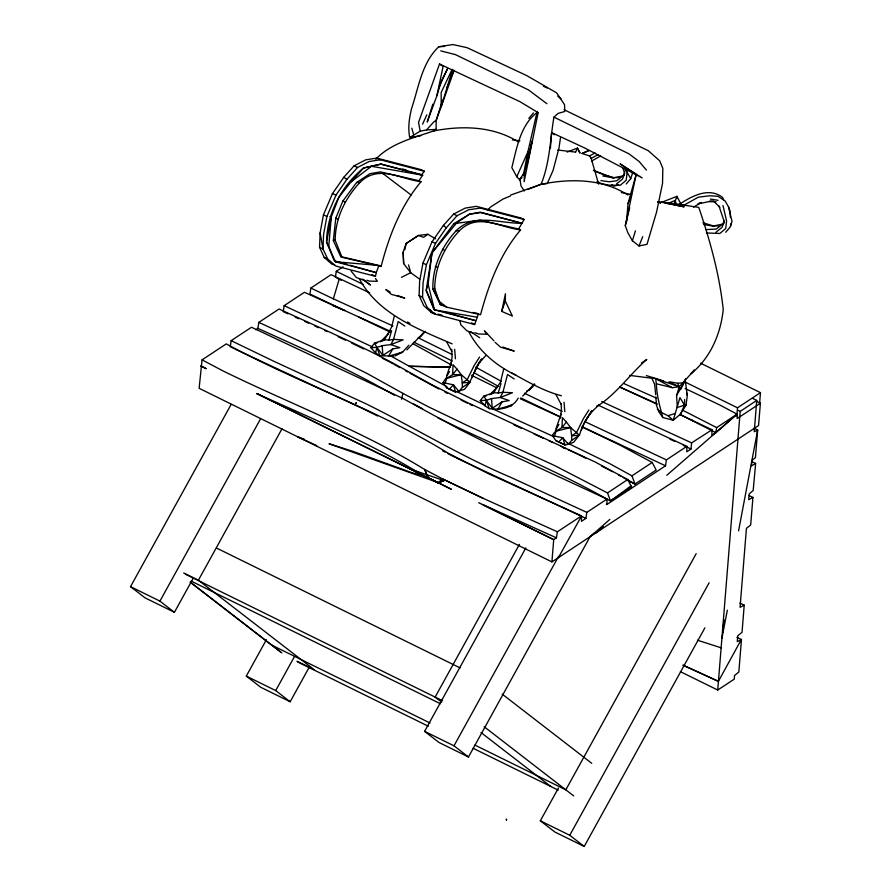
<?xml version="1.0" encoding="UTF-8"?>
<svg xmlns="http://www.w3.org/2000/svg" width="891" height="891" viewBox="0 0 891 891"><rect width="100%" height="100%" fill="white"/><g stroke="black" fill="none" stroke-linecap="round" stroke-linejoin="round"><path stroke-width="1.34" d="M435.666 238.81L427.791 234.288L418.38 235.469L406.162 243.499L403.144 252.175L403.656 263.625L410.695 272.713L419.728 279.184M606.303 504.161L606.949 504.473L606.983 499.105L498.069 448.652L460.279 429.685L402.687 398.355L251.507 327.253L231.148 340.652L230.268 346.666L234.166 348.659M433.16 131.445L436.1 129.429L436.167 120.363L442.627 99.992M598.217 405.171L686.838 446.346L686.794 451.815L691.015 449.019L691.616 442.86L712.065 429.74L679.855 414.549M505.308 301.08L505.431 293.729L501.711 311.371L512.392 316.071L505.308 301.08L501.711 311.371M684.633 399.48L684.5 405.138L680.49 414.159L673.228 420.229L662.826 417.523L658.894 411.898L656.5 405.383L655.865 396.94M473.244 312.44L478.512 313.688L474.68 324.536L434.931 314.122L427.301 307.506L422.523 297.282L423.069 282.803L426.399 264.75L435.565 243.276L446.291 227.806L457.016 215.733L468.755 209.741L480.327 208.104L524.12 219.52L518.595 228.998L479.948 220.144L453.831 223.697L431.99 252.844L426.199 290.343L433.817 309.032M334.559 264.872L331.886 264.17L324.19 257.41L319.568 247.286L320.125 232.896L323.444 214.865L332.432 193.637L343.826 177.276L354.083 165.826L365.722 159.845L376.782 158.097L421.109 169.646L424.472 171.306L421.577 174.692L380.958 164.089L363.561 167.998C341.376 186.063 326.908 213.339 326.563 242.152L334.281 260.762L347.401 264.471M434.931 314.122L431.244 312.385L423.826 305.747L419.093 295.534L419.639 281.144L422.958 263.112L431.957 241.884L443.406 225.412L453.597 214.085L465.247 208.093L476.317 206.344L521.358 218.095L524.12 219.52M527.739 162.151L532.094 141.079L524.543 172.197L524.131 181.731L538.142 112.645L519.932 101.663L439.519 64.007L418.514 122.468L420.207 131.166L409.715 137.492C407.777 127.881 409.292 118.035 411.553 108.613C418.681 87.452 421.833 62.738 438.762 46.755L452.873 44.55L467.14 47.702L526.637 75.546L556.619 92.864L564.56 104.715L564.749 111.498L558.2 113.369L553.912 117.122C550.148 139.642 549.858 162.808 541.071 184.314L527.762 189.46M712.065 429.74L711.842 435.242L715.829 432.647L737.057 414.159L719.939 405.06L685.146 388.509M730.553 226.37L730.665 223.919M680.39 671.658L717.734 690.035L740.198 411.375L756.737 400.415L753.006 398.578M550.404 148.608L551.562 132.581L584.663 147.962L642.188 177.922L620.091 163.866L636.174 174.502L625.304 225.646L627.877 232.818L632.41 240.748L639.003 245.972L647.011 244.334L656.567 212.058L662.536 183.357L662.837 168.332L659.674 160.803L648.358 150.746L564.036 109.671M756.659 401.407L760.391 403.233L758.553 425.553L551.919 561.898L199.139 388.32L202.057 359.853L226.303 343.893C298.797 383.319 377.84 409.715 448.218 453.229L487.778 473.377L581.489 515.889L581.511 521.302L585.899 518.362L586.813 512.37L606.983 499.105M626.573 221.67L628.01 203.605L636.174 174.502M756.737 400.415L754.243 431.712L757.662 430.075L755.434 457.584L751.881 460.502L751.481 465.87L755.646 463.42L752.082 461.716M717.734 690.035L734.229 679.154L734.563 675.489L738.839 672.003L741.457 639.504L737.258 641.654L737.77 635.728L742.036 632.32L744.208 605.145L739.953 603.107M425.954 476.707L451.503 489.359L438.16 482.61L329.002 443.74L353.059 451.392L411.876 472.687L423.392 475.527L438.149 482.788L444.052 480.583L410.395 469.123M551.919 561.898L553.712 539.656L556.418 537.83L557.398 531.793L581.489 515.889M736.846 415.885L737.503 407.8L760.468 392.641L700.616 363.194M759.6 403.423L760.468 392.641M749.197 495.641L752.928 497.423L750.679 524.999L746.435 528.33L740.065 607.339L744.208 605.145M381.159 266.342L378.909 265.451L376.247 272.635L335.35 261.754L328.746 246.484L331.252 217.036L338.925 197.123L351.054 181.898L363.561 167.998L380.958 164.089L422.69 175.226L418.915 180.717L380.457 171.896L370.043 173.645L356.612 182.51L342.879 201.021L335.796 218.172L333.334 240.57L340.674 256.575L342.021 257.31L381.159 266.342C388.966 235.937 400.605 206.044 420.986 181.753L418.915 180.717M755.646 463.42L753.185 490.451L749.186 493.97L748.718 499.662L752.928 497.423M526.403 165.86L527.828 152.06L536.115 116.086L537.362 112.255L538.142 112.645M453.831 223.697L469.535 214.163L480.282 212.158L522.048 223.273C499.829 223.719 474.135 212.359 456.147 230.758C441.502 246.707 432.48 266.966 432.848 288.829L440.321 304.622L446.669 307.161L480.561 314.69C488.68 284.352 500.007 254.258 520.544 230.001L518.595 228.998M442.927 311.572L475.493 320.626L434.496 309.868L426.199 290.343L428.114 284.173L431.99 252.844L456.66 222.906L469.535 214.163L480.772 212.637L522.048 223.273M680.49 414.159L686.07 405.104L687.295 395.381L685.257 380.379M444.275 305.557L440.321 304.622L434.741 288.484C434.841 266.532 444.642 246.562 459.411 230.713C477.877 212.515 498.927 226.982 520.544 230.001M342.021 257.31L335.161 240.202C335.35 218.262 345.118 198.303 359.886 182.466C378.352 164.278 399.368 178.723 420.986 181.753M451.002 365.154L452.082 357.035L451.737 349.283M560.361 418.057L561.441 409.927L561.152 403.467M335.395 277.235L336.263 271.31L343.046 266.832M560.45 137.927L559.002 148.029L553.033 170.537L547.241 183.568L541.071 184.314L510.643 195.073M369.642 292.816L331.107 274.673L310.848 288.049L309.957 294.063L344.706 310.569L332.588 305.357L341.91 309.255M606.949 504.473L665.532 465.804L666.412 459.879L686.838 446.346M255.762 329.793L257.9 328.378L258.813 322.386L279.083 309.01C317.742 326.852 356.923 343.726 394.446 363.907L430.776 384.177L466.327 402.041L595.221 462.028L627.743 479.536L631.619 487.143L610.224 500.931C554.803 469.201 495.151 445.99 437.949 417.834M389.412 330.851L304.41 292.293L284.151 305.669L283.238 311.661L288.016 313.832M760.391 403.233L737.169 418.525L737.057 414.159L716.665 427.613L715.829 432.647L679.766 414.226M722.523 630.36L724.305 620.103M424.472 171.306L380.446 159.79L369.23 161.494L357.525 167.475L346.866 179.381L336.041 195.018L326.874 216.513L323.556 234.556L323.01 249.012L327.799 259.214L335.84 266.041L375.456 276.333L376.247 272.635L350.018 265.217M738.583 530.824L757.662 430.075L754.187 428.17M523.251 175.661L527.828 152.06L516.747 176.708L520.344 180.517M721.922 638.179L723.08 632.187M723.035 632.432L727.346 610.179M432.814 104.18L427.212 122.045L436.846 95.849L443.105 66.402L439.519 64.007M404.781 249.781L406.162 243.499L418.38 235.469L423.626 237.34L427.791 234.288M401.54 399.224L402.899 393.365L367.27 373.585L332.41 356.211L258.813 322.386M625.304 225.646L629.681 207.703M624.803 171.15L623.633 175.404L616.706 180.806L609.099 181.775L600.935 180.583M724.038 220.467L723.158 223.652L716.23 229.054L705.895 229.633M674.019 204.407L676.937 196.354L681.259 204.785M446.536 377.35L442.983 382.584L446.514 387.719L455.591 392.062L464.334 389.389C472.675 380.947 474.045 368.351 481.608 359.129M501.054 379.755L503.705 368.997M393.699 356.032L379.889 355.765L375.568 352.914L370.912 347.679L374.532 343.18L384.433 339.805L388.866 340.072L391.65 330.684M518.206 398.099C512.158 409.025 500.063 409.838 489.248 408.657L484.927 405.806L480.271 400.571L483.88 396.072L493.792 392.708L498.225 392.964L501.009 383.575M392.953 326.006L333.334 298.819L339.337 278.727M452.583 69.32L441.201 106.708L436.167 120.363L433.772 121.922L426.566 129.908L420.207 131.166M632.41 240.748L635.428 230.825M436.846 95.849L441.357 81.126L447.716 68.34L438.684 87.83M723.615 199.662L722.579 197.446C709.058 186.72 691.394 196.176 679.287 204.473L698.767 207.358C710.027 240.503 719.516 274.562 723.225 309.478C720.73 333.925 710.461 357.926 691.037 373.708L694.367 370.043L679.287 386.761L676.57 395.481L677.338 407.51L684.5 405.138L679.967 397.631L673.228 420.229L668.05 415.718L660.888 412.288L657.335 409.047M626.228 183.992L630.739 178.668L632.51 173.199M446.58 376.102L451.681 361.167M555.939 428.994L561.029 414.07M684.901 381.415L676.57 395.481M445.077 383.175L446.803 378.296L452.617 374.621L457.038 369.152L453.051 364.775L452.617 374.621L461.237 374.654L470.125 382.339L462.44 387.329L458.943 391.416L453.486 384.856L442.983 382.584M552.342 435.476L554.425 436.067L556.151 431.188L561.965 427.524L566.398 422.044L562.41 417.679L561.965 427.524L570.585 427.546L579.473 435.242L571.788 440.232L568.302 444.308L564.95 444.954L555.873 440.622L552.342 435.476L554.469 432.402M454.12 70.344L441.201 106.708L441.168 92.508L451.626 70.422M446.591 88.476L448.128 84.6M450.167 79.433L453.753 70.378M639.003 245.972L642.756 236.65M472.052 377.138L478.656 363.584L485.695 355.676M628.01 203.605L630.639 197.245M581.411 430.03L584.641 422.223L591.702 410.907L584.641 422.223M685.613 378.708L680.601 389.545L677.572 383.275L670.155 381.883M575.597 152.205L577.413 148.106L579.974 152.84M422.59 124.194L426.789 114.85M375.568 352.914L376.949 347.412L374.532 343.18L377.038 342.957M484.927 405.806L486.308 400.304L483.88 396.072L486.397 395.849M380.435 341.821L387.518 334.593L391.695 326.863L394.334 315.96M718.402 681.348L683.119 665.221L718.402 681.348L741.301 639.571M193.18 578.304L174.413 612.306L144.999 597.828L130.531 586.646L231.148 404.391M174.413 612.306L159.934 601.124L260.551 418.859M296.981 661.2L314.133 669.642L198.403 580.208L282.024 428.738M309.611 666.524L290.165 701.752L260.762 687.284L246.295 676.102L266.398 639.693M290.165 701.752L275.698 690.57L294.453 656.589M519.431 544.368L435.131 697.085L441.68 702.153M590.455 536.014L468.466 756.994L439.063 742.526L424.595 731.344L525.879 547.865M468.466 756.994L453.998 745.812L558.635 556.262M704.915 627.81L584.218 846.45L554.815 831.982L540.347 820.8L558.434 788.023M696.183 553.667L565.818 789.827L474.858 745.065M584.218 846.45L569.75 835.268L709.125 582.792M558.379 557.677L581.5 516.089M370.912 347.679L376.949 347.412L382.161 345.686L390.859 344.594L399.847 347.668L392.753 348.904L388.599 356.2L402.554 352.168L408.846 345.196M480.271 400.571L486.308 400.304L491.52 398.578L500.207 397.486L509.195 400.571L502.112 401.796L497.958 409.103L511.913 405.06L509.552 405.65M446.926 376.024L449.543 371.558M556.285 428.927L558.902 424.45M388.443 332.978L384.433 339.805L382.484 340.975M497.802 385.87L493.792 392.708L490.863 394.457M475.282 369.331L481.641 359.14M479.525 357.113L474.079 365.666L467.218 379.611L462.262 382.896L462.44 387.329M588.884 410.016L583.438 418.558L576.577 432.514L571.621 435.788L571.788 440.232M555.182 431.322L556.608 429.161M524.287 191.008L520.979 185.874L520.01 179.024L524.543 172.197M387.518 334.593L390.503 330.249M501.343 380.969L496.877 387.485L489.794 394.724M578.148 436.635L573.693 442.281L568.302 444.308L562.845 437.759L554.425 436.067M424.161 332.076L420.352 336.631L418.28 337.734M725.742 232.239L730.264 226.915L732.034 221.447L728.482 206.768L725.074 200.943L717.868 196.254L709.459 195.797L698.299 197.189L684.466 204.908M528.786 118.403L533.464 112.923M406.842 349.918L423.158 333.201M522.705 396.094L534.277 384.066L529.711 389.523L526.603 391.182M487.867 209.908L490.596 206.979L503.215 198.938L510.298 196.076M449.331 389.122L453.486 384.856L455.591 392.062L446.514 387.719M558.69 442.014L562.845 437.759L564.95 444.954L555.873 440.622M419.628 337.277L425.497 331.374M528.987 390.18L534.856 384.266M685.179 405.962L686.07 405.104M375.768 159.266C390.949 143.161 413.257 138.038 433.382 131.01C461.883 125.375 493.491 126.054 518.651 142.159M418.659 472.698C368.518 442.482 314.59 419.438 261.219 395.649L256.775 393.544L438.149 482.788L442.471 478.835L483.278 498.392L557.398 531.793M256.775 393.544L428.27 477.921L424.617 469.457C360.577 430.197 290.009 403.812 222.783 370.812L202.057 359.853M609.856 519.386L590.365 536.527L594.542 532.863M641.442 363.027L646.799 359.429C630.193 374.031 617.485 392.63 598.919 405.182C589.474 412.811 582.58 423.515 579.473 435.242L571.621 435.788L570.585 427.546L566.398 422.044M666.758 475.315L737.057 414.159M596.369 532.595L603.396 526.681L596.179 532.729M616.472 183.98L622.475 179.136L624.702 173.455L622.954 168.21M715.996 232.228L722 227.383L724.227 221.703L718.981 205.977M351.054 181.898L371.447 166.283L422.69 175.226L421.577 174.692M537.362 112.255C520.411 124.796 516.735 148.196 511.835 167.608L516.747 176.708M610.513 501.076L630.928 485.873L631.619 487.143M520.01 179.024L522.003 177.654M631.953 475.85L652.19 462.451L656.166 470.025L635.016 484.025L627.665 480.294L635.016 484.025L631.953 475.85L609.555 463.554L567.545 443.094M402.899 393.365L427.825 406.519L466.795 425.252L554.369 465.425L607.506 492.923L627.743 479.536M379.889 355.765L376.949 347.412L382.907 355.364L392.753 348.904M489.248 408.657L486.308 400.304L492.266 408.256L502.112 401.796M624.435 174.77L622.43 176.017L613.175 177.855L602.795 175.961M723.96 223.028L721.955 224.265L712.7 226.114L703.623 224.443M693.499 207.113L701.284 202.58M591.513 161.126L600.59 155.981M598.629 184.136L591.167 158.375L598.162 154.622M588.372 150.601L582.079 153.486L589.552 155.936L595.11 152.974M394.98 355.988L402.554 352.168L400.204 352.747M401.451 277.346L410.695 272.713L408.579 264.95M667.548 203.605L675.122 200.453L676.392 204.251M582.079 153.486L589.33 150.479M596.625 406.107L598.919 405.182M567.155 152.083L577.413 148.106L579.885 152.929M660.276 202.825L676.937 196.354L677.06 197.936M483.278 498.392L444.264 479.804L424.617 469.457L428.371 477.888L426.622 477.119M428.27 477.921L438.149 482.788L441.179 481.63M701.473 202.502L697.976 203.816L708.835 201.678L716.108 201.767M438.216 482.733L444.052 480.583M668.05 415.718L675.311 413.413M618.644 184.927L613.776 186.23L611.883 184.827M446.803 378.296L461.237 374.654L462.262 382.896L470.125 382.339M556.151 431.188L570.585 427.546M333.334 240.57L335.161 240.202M434.741 288.484L432.848 288.829L439.274 301.392L446.669 307.161M541.071 184.314C570.084 178.412 602.305 178.534 627.977 195.04M409.715 137.492L420.786 135.733M388.866 340.072L393.577 339.393L403.144 339.861L390.859 344.594L393.577 339.393L398.188 321.562L404.848 326.084M498.225 392.964L502.925 392.285L512.492 392.753L500.207 397.486L502.925 392.285L507.514 374.487L514.207 378.976M655.709 394.746L654.618 384.311L651.711 377.817L655.665 378.708L656.355 383.776L672.36 387.674L679.287 386.761L668.84 381.949M508.683 406.374L511.245 406.073M677.572 383.275L683.553 382.751M438.762 46.755L444.587 46.41M426.566 129.908L436.1 129.429M356.612 182.51L359.886 182.466M456.147 230.758L459.411 230.713M619.022 177.599L613.854 177.654L605.88 175.538L594.319 171.061M718.547 225.846L713.379 225.902L702.888 222.75M450.267 367.226L409.236 366.257L391.706 356.5M450.345 367.27L409.236 366.257L446.948 386.694M709.837 200.921L713.546 201.088L719.861 207.302M621.328 192.556L631.585 194.528M335.35 261.754L378.909 265.451L340.674 256.575M657.669 201.6L683.508 204.852M512.425 139.932L519.921 140.778M629.748 375.412L653.114 378.374M557.755 150.033L575.519 152.094M710.372 199.072L718.113 200.319M477.331 317.252L434.496 309.868L428.114 284.173M706.374 232.974L719.85 233.464L725.72 228.497L726.588 221.024L722.98 205.52M662.804 202.457L684.177 206.835L665.165 202.925M511.757 372.928C527.606 381.738 543.8 391.194 561.408 395.749M657.914 202.212L660.532 202.78L658.037 202.112M440.733 50.887L455.368 54.585L528.508 89.935L546.918 103.724M402.186 168.934L406.207 169.969M435.265 313.432L431.244 312.385L430.275 309.923M437.96 314.122L441.981 315.169M646.398 375.59L663.661 380.992M613.175 177.855L593.339 170.315M697.508 640.217L721.142 647.813M366.825 280.253L369.397 281.099L377.372 281.3L375.467 278.527M474.836 332.699L478.757 333.991L486.798 334.236L484.481 330.839L493.937 340.83M656.979 379.154L679.287 386.761M363.974 280.231L356.389 277.569L351.132 271.12M397.241 295.444L404.759 298.106L391.272 294.342L385.848 289.553L390.213 292.159M502.825 347.011L514.23 351.099L500.631 347.234L495.084 342.322M473.333 333.123L466.917 330.806L460.781 324.758L459.945 320.849M304.399 439.285L297.917 436.913L316.706 445.623M741.457 639.504L736.924 637.366M359.24 278.538C377.829 313.877 417.567 328.835 452.149 343.87M332.432 193.637L336.041 195.018M431.957 241.884L435.565 243.276M329.937 216.468L331.252 217.036L326.563 242.152L328.746 246.484M623.789 383.531L656.589 398.188M619.98 387.195L656.689 403.601M483.178 504.863L553.712 539.656L478.667 502.724L556.418 537.83M562.232 411.364L524.454 393.265M584.83 421.599L666.412 459.879M513.951 424.918L521.502 428.337M534.088 434.04L542.897 438.038M657.335 404.336L619.702 386.972M582.391 426.889L665.532 465.804M560.717 417.222L520.299 398.745M284.151 305.669L372.928 347.156M295.188 317.096L298.775 318.733M304.889 321.506L308.598 323.199M314.79 326.006L318.51 327.699M324.703 330.516L327.186 331.641M492.545 408.769L553.634 436.557M257.9 328.378C304.043 349.283 350.508 369.765 394.379 395.225M376.782 158.097L380.446 159.79M418.325 337.856L452.004 354.462M496.944 387.886L471.551 375.3M669.921 439.14L674.788 441.413M683.297 445.377L691.015 449.019M413.836 342.166L452.015 360.855M338.123 336.742L345.418 340.15M351.5 342.979L363.784 348.971M560.807 446.302L565.83 448.641M568.335 449.81L577.112 453.909M549.201 440.889L552.877 442.615M310.848 288.049L333.334 298.819M597.037 181.519L601.781 183.78L609.377 185.205L620.325 185.217L626.206 180.249L627.064 172.776L626.462 170.192M422.958 263.112L426.399 264.75M354.083 165.826L357.525 167.475M323.444 214.865L326.874 216.513M363.428 284.541L336.263 271.31M358.705 317.073L390.403 332.232M581.934 426.9L619.668 444.954L652.19 462.451M520.79 397.943L559.726 416.587M453.597 214.085L457.016 215.733M457.317 391.873L484.815 405.082M461.182 400.17L467.452 403.189M469.958 404.391L472.475 405.594M235.168 349.149L364.007 409.181M456.125 457.874L585.899 518.362M543.421 86.238L547.13 88.031M342.879 201.021L345.017 202.057M442.404 249.268L444.542 250.315M335.796 218.172L337.934 219.208M435.32 266.42L437.459 267.456M553.912 117.122L628.868 153.775L639.159 161.505L646.42 170.103M685.134 382.039L737.503 407.8M737.715 410.15L740.198 411.375M691.616 442.86L601.681 401.529M340.195 279.752L341.197 280.253M586.813 512.37L510.933 477.42C460.97 456.303 414.738 427.814 366.179 403.89L274.294 361.501L231.148 340.652M200.909 366.045L206.255 368.685L201.032 365.956M217.137 548.344L460.112 667.905M183.702 572.98L198.403 580.208M185.428 574.216L442.482 700.705M191.175 581.11L440.377 703.734M271.766 645.129L430.008 722.991M297.449 661.835L428.281 726.21M473.132 748.284L558.234 790.15M130.531 586.646L159.934 601.124M424.595 731.344L453.998 745.812M246.295 676.102L275.698 690.57M540.347 820.8L569.75 835.268M682.617 410.183L716.665 427.613M578.37 454.499L585.721 458.152M601.659 466.082L612.529 471.718M324.19 257.41L327.799 259.214M365.232 409.793L377.528 415.93M319.568 247.286L323.01 249.012L320.125 232.896M382.339 358.271L389.768 362.002M372.059 274.617L375.456 276.333M562.689 447.36L565.139 448.607M433.304 480.316L438.149 482.788M419.093 295.534L422.523 297.282M413.402 403.913L422.69 408.802M438.895 388.966L410.049 373.251M445.021 392.151L447.471 393.432M442.649 450.857L445.099 452.127M447.549 453.408L454.9 457.239M336.598 277.869L338.992 279.128M412.5 343.458L451.692 365.132M656.856 379.343L672.36 387.674M515.911 375.189C496.476 365.956 478.89 351.21 468.9 331.942M471.528 322.832L474.68 324.536M618.443 474.959L620.815 476.251M623.177 477.554L635.016 484.025M394.267 364.508L399.859 367.604M405.438 370.689L407.666 371.926M475.772 367.192L501.02 381.181M473.7 372.572L498.715 386.505M390.893 362.626L393.143 363.884M407.521 321.974L409.893 323.4M470.738 331.73L479.748 337.767M343.826 177.276L346.866 179.381M362.793 279.384L370.478 285.042L362.782 279.251M551.562 132.581L554.425 134.741M382.083 172.91L411.119 194.984M557.733 96.172L560.918 98.611M502.201 694.122L591.747 763.331M484.192 726.744L573.737 795.941M480.995 732.525L550.883 786.541M190.139 582.046L281.868 652.936M190.418 582.291L280.442 651.856M691.672 419.917L693.231 421.131M443.406 225.412L446.291 227.806M457.038 369.152L461.237 374.654M589.552 155.936L591.167 158.375M630.739 178.668L625.226 169.034M555.984 394.646L561.141 404.347M446.625 341.754L451.782 351.455M607.506 492.923L610.346 500.542M662.826 417.523C659.774 406.53 656.745 395.27 656.355 383.776M728.482 206.768L729.985 210.9L730.397 217.449M686.571 392.831L687.295 395.381M411.809 128.193L413.691 134.797M564.014 402.231L564.816 411.687M454.655 349.328L455.457 358.795M491.52 398.578L492.266 408.256M382.161 345.686L382.907 355.364M403.144 252.175L403.656 263.625M356.389 402.632L355.687 403.59L356.389 402.632M506.556 820.11L506.344 819.241L506.556 820.11"/></g></svg>
